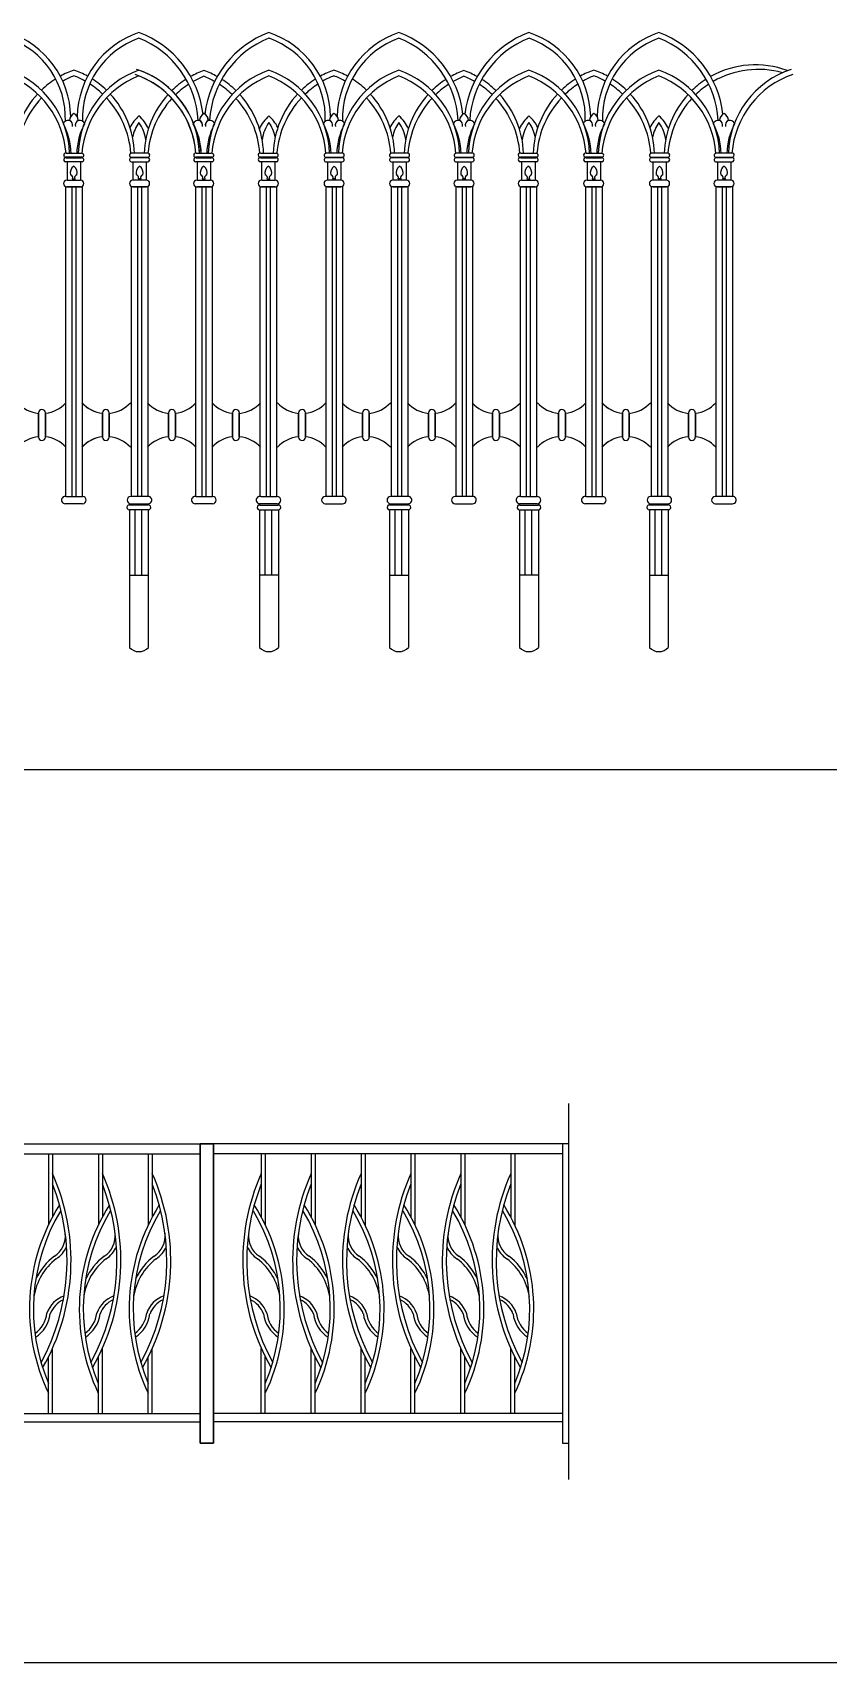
# Model space of a CAD drawing. Extents: x 12262 to 40734, y 30451 to 49613.
# Drawn here: x 26276 to 28071, y 41008 to 44681 of the extents above; entities that cross this region are included whole.
import ezdxf

# ---------------------------------------------------------------- set-up
doc = ezdxf.new("R2010")
doc.units = 0
doc.header["$LTSCALE"] = 0.85
doc.header["$MEASUREMENT"] = 0
doc.layers.get('0').update_dxf_attribs({"linetype": 'CONTINUOUS'})
doc.layers.add('www.cad-blocks.net', color=7, linetype='CONTINUOUS')

# ---------------------------------------------------------------- blocks, each defined once
blk = doc.blocks.new('A$C18D80D11')
for p, q in [((1649.2, 0), (1649.2, 847.1)), ((0, 756.7), (30, 756.7)), ((0, 81.7), (0, 756.7)), ((30, 756.7), (30, 81.7)), ((30, 756.7), (817.5, 756.7)), ((847.5, 756.7), (817.5, 756.7)), ((817.5, 756.7), (817.5, 81.7)), ((817.5, 756.7), (847.5, 756.7)), ((817.5, 81.7), (817.5, 756.7)), ((847.5, 81.7), (847.5, 756.7)), ((847.5, 756.7), (847.5, 81.7)), ((1635, 756.7), (847.5, 756.7)), ((1648.6, 756.7), (1635, 756.7)), ((1635, 756.7), (1635, 81.7)), ((30, 734.2), (817.5, 734.2)), ((138, 734.2), (138, 573.6)), ((147, 734.2), (147, 591.4)), ((250.5, 734.2), (250.5, 573.6)), ((259.5, 734.2), (259.5, 591.4)), ((363, 734.2), (363, 573.6)), ((372, 734.2), (372, 591.4)), ((475.5, 734.2), (475.5, 573.6)), ((484.5, 734.2), (484.5, 591.4)), ((588, 734.2), (588, 573.6)), ((597, 734.2), (597, 591.4)), ((700.5, 734.2), (700.5, 573.6)), ((709.5, 734.2), (709.5, 591.4)), ((1635, 734.2), (847.5, 734.2)), ((955.5, 734.2), (955.5, 591.4)), ((964.5, 734.2), (964.5, 573.6)), ((1068, 734.2), (1068, 591.4)), ((1077, 734.2), (1077, 573.6)), ((1180.5, 734.2), (1180.5, 591.4)), ((1189.5, 734.2), (1189.5, 573.6)), ((1293, 734.2), (1293, 591.4)), ((1302, 734.2), (1302, 573.6)), ((1405.5, 734.2), (1405.5, 591.4)), ((1414.5, 734.2), (1414.5, 573.6)), ((1518, 734.2), (1518, 591.4)), ((1527, 734.2), (1527, 573.6)), ((147, 149.2), (147, 295.6)), ((259.5, 149.2), (259.5, 295.6)), ((372, 149.2), (372, 295.6)), ((484.5, 149.2), (484.5, 295.6)), ((597, 149.2), (597, 295.6)), ((709.5, 149.2), (709.5, 295.6)), ((955.5, 149.2), (955.5, 295.6)), ((1068, 149.2), (1068, 295.6)), ((1180.5, 149.2), (1180.5, 295.6)), ((1293, 149.2), (1293, 295.6)), ((1405.5, 149.2), (1405.5, 295.6)), ((1518, 149.2), (1518, 295.6)), ((138, 149.2), (138, 276.5)), ((250.5, 149.2), (250.5, 276.5)), ((363, 149.2), (363, 276.5)), ((475.5, 149.2), (475.5, 276.5)), ((588, 149.2), (588, 276.5)), ((700.5, 149.2), (700.5, 276.5)), ((964.5, 149.2), (964.5, 276.5)), ((1077, 149.2), (1077, 276.5)), ((1189.5, 149.2), (1189.5, 276.5)), ((1302, 149.2), (1302, 276.5)), ((1414.5, 149.2), (1414.5, 276.5)), ((1527, 149.2), (1527, 276.5)), ((30, 149.2), (817.5, 149.2)), ((1635, 149.2), (847.5, 149.2)), ((30, 130.4), (817.5, 130.4)), ((1635, 130.4), (847.5, 130.4)), ((30, 81.7), (0, 81.7)), ((817.5, 81.7), (847.5, 81.7)), ((847.5, 81.7), (817.5, 81.7)), ((1635, 81.7), (1648.6, 81.7))]:
    blk.add_line(p, q)
for centre, radius, start, end in [((-296.3, 492.8), 476.2, 331.2679, 21.4167), ((-296.3, 492.8), 485.2, 330.2416, 23.9811), ((-183.8, 492.8), 476.2, 331.2679, 21.4167), ((-183.8, 492.8), 485.2, 330.2416, 23.9811), ((-71.3, 492.8), 476.2, 331.2679, 21.4167), ((-71.3, 492.8), 485.2, 330.2416, 23.9811), ((41.2, 492.8), 476.2, 331.2679, 21.4167), ((41.2, 492.8), 485.2, 330.2416, 23.9811), ((153.7, 492.8), 476.2, 331.2679, 21.4167), ((153.7, 492.8), 485.2, 330.2416, 23.9811), ((266.2, 492.8), 476.2, 331.2679, 21.4167), ((266.2, 492.8), 485.2, 330.2416, 23.9811), ((1398.8, 492.8), 485.2, 156.0189, 209.7584), ((1398.8, 492.8), 476.2, 158.5833, 208.7321), ((1511.3, 492.8), 485.2, 156.0189, 209.7584), ((1511.3, 492.8), 476.2, 158.5833, 208.7321), ((1623.8, 492.8), 485.2, 156.0189, 209.7584), ((1623.8, 492.8), 476.2, 158.5833, 208.7321), ((1736.3, 492.8), 485.2, 156.0189, 209.7584), ((1736.3, 492.8), 476.2, 158.5833, 208.7321), ((1848.8, 492.8), 485.2, 156.0189, 209.7584), ((1848.8, 492.8), 476.2, 158.5833, 208.7321), ((1961.3, 492.8), 485.2, 156.0189, 209.7584), ((1961.3, 492.8), 476.2, 158.5833, 208.7321), ((535.3, 384.2), 440.2, 147.7841, 205.4933), ((535.3, 384.2), 431.2, 149.1835, 202.857), ((647.8, 384.2), 440.2, 147.7841, 205.4933), ((647.8, 384.2), 431.2, 149.1835, 202.857), ((760.3, 384.2), 440.2, 147.7841, 205.4933), ((760.3, 384.2), 431.2, 149.1835, 202.857), ((872.8, 384.2), 440.2, 147.7841, 205.4933), ((872.8, 384.2), 431.2, 149.1835, 202.857), ((985.3, 384.2), 440.2, 147.7841, 205.4933), ((985.3, 384.2), 431.2, 149.1835, 202.857), ((1097.8, 384.2), 440.2, 147.7841, 205.4933), ((1097.8, 384.2), 431.2, 149.1835, 202.857), ((567.2, 384.2), 431.2, 337.143, 30.8165), ((567.2, 384.2), 440.2, 334.5067, 32.2159), ((679.7, 384.2), 431.2, 337.143, 30.8165), ((679.7, 384.2), 440.2, 334.5067, 32.2159), ((792.2, 384.2), 431.2, 337.143, 30.8165), ((792.2, 384.2), 440.2, 334.5067, 32.2159), ((904.7, 384.2), 431.2, 337.143, 30.8165), ((904.7, 384.2), 440.2, 334.5067, 32.2159), ((1017.2, 384.2), 431.2, 337.143, 30.8165), ((1017.2, 384.2), 440.2, 334.5067, 32.2159), ((1129.7, 384.2), 431.2, 337.143, 30.8165), ((1129.7, 384.2), 440.2, 334.5067, 32.2159), ((122.5, 548.9), 53.7, 302.6095, 6.4879), ((235, 548.9), 53.7, 302.6095, 6.4879), ((347.5, 548.9), 53.7, 302.6095, 6.4879), ((460, 548.9), 53.7, 302.6095, 6.4879), ((572.5, 548.9), 53.7, 302.6095, 6.4879), ((685, 548.9), 53.7, 302.6095, 6.4879), ((980, 548.9), 53.7, 173.5121, 237.3905), ((1092.5, 548.9), 53.7, 173.5121, 237.3905), ((1205, 548.9), 53.7, 173.5121, 237.3905), ((1317.5, 548.9), 53.7, 173.5121, 237.3905), ((1430, 548.9), 53.7, 173.5121, 237.3905), ((1542.5, 548.9), 53.7, 173.5121, 237.3905), ((122.5, 548.9), 61.2, 302.913, 337.016), ((235, 548.9), 61.2, 302.913, 337.016), ((347.5, 548.9), 61.2, 302.913, 337.016), ((460, 548.9), 61.2, 302.913, 337.016), ((572.5, 548.9), 61.2, 302.913, 337.016), ((685, 548.9), 61.2, 302.913, 337.016), ((980, 548.9), 61.2, 202.984, 237.087), ((1092.5, 548.9), 61.2, 202.984, 237.087), ((1205, 548.9), 61.2, 202.984, 237.087), ((1317.5, 548.9), 61.2, 202.984, 237.087), ((1430, 548.9), 61.2, 202.984, 237.087), ((1542.5, 548.9), 61.2, 202.984, 237.087), ((236.8, 391.7), 133.3, 127.4662, 171.1548), ((236.8, 391.7), 140.8, 127.3393, 154.6703), ((349.3, 391.7), 133.3, 127.4662, 171.1548), ((349.3, 391.7), 140.8, 127.3393, 154.6703), ((461.8, 391.7), 133.3, 127.4662, 171.1548), ((461.8, 391.7), 140.8, 127.3393, 154.6703), ((574.3, 391.7), 133.3, 127.4662, 171.1548), ((574.3, 391.7), 140.8, 127.3393, 154.6703), ((686.8, 391.7), 133.3, 127.4662, 171.1548), ((686.8, 391.7), 140.8, 127.3393, 154.6703), ((799.3, 391.7), 133.3, 127.4662, 171.1548), ((799.3, 391.7), 140.8, 127.3393, 154.6703), ((865.7, 391.7), 133.3, 8.8452, 52.5338), ((865.7, 391.7), 140.8, 25.3297, 52.6607), ((978.2, 391.7), 133.3, 8.8452, 52.5338), ((978.2, 391.7), 140.8, 25.3297, 52.6607), ((1090.7, 391.7), 133.3, 8.8452, 52.5338), ((1090.7, 391.7), 140.8, 25.3297, 52.6607), ((1203.2, 391.7), 133.3, 8.8452, 52.5338), ((1203.2, 391.7), 140.8, 25.3297, 52.6607), ((1315.7, 391.7), 133.3, 8.8452, 52.5338), ((1315.7, 391.7), 140.8, 25.3297, 52.6607), ((1428.2, 391.7), 133.3, 8.8452, 52.5338), ((1428.2, 391.7), 140.8, 25.3297, 52.6607), ((193.4, 355), 62.1, 108.9281, 161.089), ((193.4, 355), 54.6, 113.3913, 160.2926), ((305.9, 355), 62.1, 108.9281, 161.089), ((305.9, 355), 54.6, 113.3913, 160.2926), ((418.4, 355), 62.1, 108.9281, 161.089), ((418.4, 355), 54.6, 113.3913, 160.2926), ((530.9, 355), 62.1, 108.9281, 161.089), ((530.9, 355), 54.6, 113.3913, 160.2926), ((643.4, 355), 62.1, 108.9281, 161.089), ((643.4, 355), 54.6, 113.3913, 160.2926), ((755.9, 355), 62.1, 108.9281, 161.089), ((755.9, 355), 54.6, 113.3913, 160.2926), ((909.1, 355), 62.1, 18.911, 71.0719), ((909.1, 355), 54.6, 19.7074, 66.6087), ((1021.6, 355), 62.1, 18.911, 71.0719), ((1021.6, 355), 54.6, 19.7074, 66.6087), ((1134.1, 355), 62.1, 18.911, 71.0719), ((1134.1, 355), 54.6, 19.7074, 66.6087), ((1246.6, 355), 62.1, 18.911, 71.0719), ((1246.6, 355), 54.6, 19.7074, 66.6087), ((1359.1, 355), 62.1, 18.911, 71.0719), ((1359.1, 355), 54.6, 19.7074, 66.6087), ((1471.6, 355), 62.1, 18.911, 71.0719), ((1471.6, 355), 54.6, 19.7074, 66.6087), ((69.2, 382.7), 65.8, 305.6949, 353.3719), ((69.2, 382.7), 73.3, 302.6447, 352.7042), ((181.7, 382.7), 65.8, 305.6949, 353.3719), ((181.7, 382.7), 73.3, 302.6447, 352.7042), ((294.2, 382.7), 65.8, 305.6949, 353.3719), ((294.2, 382.7), 73.3, 302.6447, 352.7042), ((406.7, 382.7), 65.8, 305.6949, 353.3719), ((406.7, 382.7), 73.3, 302.6447, 352.7042), ((519.2, 382.7), 65.8, 305.6949, 353.3719), ((519.2, 382.7), 73.3, 302.6447, 352.7042), ((631.7, 382.7), 65.8, 305.6949, 353.3719), ((631.7, 382.7), 73.3, 302.6447, 352.7042), ((1033.3, 382.7), 73.3, 187.2958, 237.3553), ((1033.3, 382.7), 65.8, 186.6281, 234.3051), ((1145.8, 382.7), 73.3, 187.2958, 237.3553), ((1145.8, 382.7), 65.8, 186.6281, 234.3051), ((1258.3, 382.7), 73.3, 187.2958, 237.3553), ((1258.3, 382.7), 65.8, 186.6281, 234.3051), ((1370.8, 382.7), 73.3, 187.2958, 237.3553), ((1370.8, 382.7), 65.8, 186.6281, 234.3051), ((1483.3, 382.7), 73.3, 187.2958, 237.3553), ((1483.3, 382.7), 65.8, 186.6281, 234.3051), ((1595.8, 382.7), 73.3, 187.2958, 237.3553), ((1595.8, 382.7), 65.8, 186.6281, 234.3051)]:
    blk.add_arc(centre, radius, start, end)
blk = doc.blocks.new('A$C31F97096')
for p, q in [((526.8, 557), (508.1, 557)), ((526.8, 552), (508.1, 552)), ((508.6, 561.5), (526.1, 561.5)), ((508.6, 556.5), (526.1, 556.5)), ((509.7, 552), (509.7, 531.2)), ((524.8, 552), (524.8, 531.2)), ((581.9, 557), (600.6, 557)), ((581.9, 552), (600.6, 552)), ((600, 561.5), (582.5, 561.5)), ((600, 556.5), (582.5, 556.5)), ((583.9, 552), (583.9, 531.2)), ((599, 552), (599, 531.2)), ((673.4, 557), (654.7, 557)), ((673.4, 552), (654.7, 552)), ((655.2, 561.5), (672.7, 561.5)), ((655.2, 556.5), (672.7, 556.5)), ((656.2, 552), (656.2, 531.2)), ((671.3, 552), (671.3, 531.2)), ((746.1, 557), (727.4, 557)), ((746.1, 552), (727.4, 552)), ((728, 561.5), (745.5, 561.5)), ((728, 556.5), (745.5, 556.5)), ((729, 552), (729, 531.2)), ((744.1, 552), (744.1, 531.2)), ((801.2, 557), (819.9, 557)), ((801.2, 552), (819.9, 552)), ((819.4, 561.5), (801.9, 561.5)), ((819.4, 556.5), (801.9, 556.5)), ((803.2, 552), (803.2, 531.2)), ((818.3, 552), (818.3, 531.2)), ((875, 557), (893.7, 557)), ((875, 552), (893.7, 552)), ((893.2, 561.5), (875.7, 561.5)), ((893.2, 556.5), (875.7, 556.5)), ((877, 552), (877, 531.2)), ((892.1, 552), (892.1, 531.2)), ((947.8, 557), (966.5, 557)), ((947.8, 552), (966.5, 552)), ((965.9, 561.5), (948.5, 561.5)), ((965.9, 556.5), (948.5, 556.5)), ((949.8, 552), (949.8, 531.2)), ((964.9, 552), (964.9, 531.2)), ((1039.3, 557), (1020.6, 557)), ((1039.3, 552), (1020.6, 552)), ((1021.2, 561.5), (1038.6, 561.5)), ((1021.2, 556.5), (1038.6, 556.5)), ((1022.2, 552), (1022.2, 531.2)), ((1037.3, 552), (1037.3, 531.2)), ((1113.1, 557), (1094.4, 557)), ((1113.1, 552), (1094.4, 552)), ((1094.9, 561.5), (1112.4, 561.5)), ((1094.9, 556.5), (1112.4, 556.5)), ((1096, 552), (1096, 531.2)), ((1111.1, 552), (1111.1, 531.2)), ((1168.2, 557), (1186.9, 557)), ((1168.2, 552), (1186.9, 552)), ((1186.3, 561.5), (1168.8, 561.5)), ((1186.3, 556.5), (1168.8, 556.5)), ((1170.2, 552), (1170.2, 531.2)), ((1185.3, 552), (1185.3, 531.2)), ((1241, 557), (1259.6, 557)), ((1241, 552), (1259.6, 552)), ((1259.1, 561.5), (1241.6, 561.5)), ((1259.1, 556.5), (1241.6, 556.5)), ((1243, 552), (1243, 531.2)), ((1258.1, 552), (1258.1, 531.2)), ((515.9, 532.7), (515.9, 531.2)), ((515.9, 532.7), (518.6, 532.7)), ((518.6, 532.7), (518.6, 531.2)), ((590.1, 532.7), (590.1, 531.2)), ((592.8, 532.7), (590.1, 532.7)), ((592.8, 532.7), (592.8, 531.2)), ((662.4, 532.7), (662.4, 531.2)), ((662.4, 532.7), (665.2, 532.7)), ((665.2, 532.7), (665.2, 531.2)), ((735.2, 532.7), (737.9, 532.7)), ((735.2, 532.7), (735.2, 531.2)), ((737.9, 532.7), (737.9, 531.2)), ((812.1, 532.7), (809.4, 532.7)), ((809.4, 532.7), (809.4, 531.2)), ((812.1, 532.7), (812.1, 531.2)), ((883.2, 532.7), (883.2, 531.2)), ((885.9, 532.7), (883.2, 532.7)), ((885.9, 532.7), (885.9, 531.2)), ((958.7, 532.7), (956, 532.7)), ((956, 532.7), (956, 531.2)), ((958.7, 532.7), (958.7, 531.2)), ((1028.4, 532.7), (1031.1, 532.7)), ((1028.4, 532.7), (1028.4, 531.2)), ((1031.1, 532.7), (1031.1, 531.2)), ((1102.2, 532.7), (1102.2, 531.2)), ((1102.2, 532.7), (1104.9, 532.7)), ((1104.9, 532.7), (1104.9, 531.2)), ((1176.4, 532.7), (1176.4, 531.2)), ((1179.1, 532.7), (1176.4, 532.7)), ((1179.1, 532.7), (1179.1, 531.2)), ((1251.9, 532.7), (1249.2, 532.7)), ((1249.2, 532.7), (1249.2, 531.2)), ((1251.9, 532.7), (1251.9, 531.2)), ((507.9, 523.8), (507.9, 174.9)), ((507.9, 523.8), (526.6, 523.8)), ((524.9, 523.8), (509.5, 523.8)), ((509.7, 531.2), (524.9, 531.2)), ((515, 523.8), (515, 174.7)), ((519.5, 523.8), (519.5, 174.7)), ((526.6, 523.8), (526.6, 174.7)), ((582, 523.8), (582, 174.7)), ((600.8, 523.8), (582, 523.8)), ((598.9, 531.2), (583.7, 531.2)), ((583.7, 523.8), (599.1, 523.8)), ((589.2, 523.8), (589.2, 174.7)), ((593.7, 523.8), (593.7, 174.7)), ((600.8, 523.8), (600.8, 174.9)), ((600.8, 518.7), (600.8, 176.2)), ((654.4, 523.8), (654.4, 174.9)), ((654.4, 523.8), (673.2, 523.8)), ((671.5, 523.8), (656.1, 523.8)), ((656.3, 531.2), (671.5, 531.2)), ((661.6, 523.8), (661.6, 174.7)), ((666.1, 523.8), (666.1, 174.7)), ((673.2, 523.8), (673.2, 174.7)), ((727.2, 523.8), (727.2, 174.9)), ((727.2, 523.8), (746, 523.8)), ((727.2, 518.7), (727.2, 176.2)), ((744.3, 523.8), (728.9, 523.8)), ((729.1, 531.2), (744.3, 531.2)), ((734.3, 523.8), (734.3, 174.7)), ((738.8, 523.8), (738.8, 174.7)), ((746, 523.8), (746, 174.7)), ((801.4, 523.8), (801.4, 174.7)), ((820.1, 523.8), (801.4, 523.8)), ((818.3, 531.2), (803.1, 531.2)), ((803.1, 523.8), (818.5, 523.8)), ((808.5, 523.8), (808.5, 174.7)), ((813, 523.8), (813, 174.7)), ((820.1, 523.8), (820.1, 174.9)), ((875.2, 523.8), (875.2, 174.7)), ((893.9, 523.8), (875.2, 523.8)), ((892.1, 531.2), (876.9, 531.2)), ((876.9, 523.8), (892.3, 523.8)), ((882.3, 523.8), (882.3, 174.7)), ((886.8, 523.8), (886.8, 174.7)), ((893.9, 523.8), (893.9, 174.9)), ((893.9, 518.7), (893.9, 176.2)), ((948, 523.8), (948, 174.7)), ((966.7, 523.8), (948, 523.8)), ((964.9, 531.2), (949.6, 531.2)), ((949.6, 523.8), (965, 523.8)), ((955.1, 523.8), (955.1, 174.7)), ((959.6, 523.8), (959.6, 174.7)), ((966.7, 523.8), (966.7, 174.9)), ((1020.4, 523.8), (1020.4, 174.9)), ((1020.4, 523.8), (1039.1, 523.8)), ((1020.4, 518.7), (1020.4, 176.2)), ((1037.4, 523.8), (1022, 523.8)), ((1022.2, 531.2), (1037.4, 531.2)), ((1027.5, 523.8), (1027.5, 174.7)), ((1032, 523.8), (1032, 174.7)), ((1039.1, 523.8), (1039.1, 174.7)), ((1094.2, 523.8), (1094.2, 174.9)), ((1094.2, 523.8), (1112.9, 523.8)), ((1111.2, 523.8), (1095.8, 523.8)), ((1096, 531.2), (1111.2, 531.2)), ((1101.3, 523.8), (1101.3, 174.7)), ((1105.8, 523.8), (1105.8, 174.7)), ((1112.9, 523.8), (1112.9, 174.7)), ((1168.3, 523.8), (1168.3, 174.7)), ((1187.1, 523.8), (1168.3, 523.8)), ((1185.2, 531.2), (1170, 531.2)), ((1170, 523.8), (1185.4, 523.8)), ((1175.5, 523.8), (1175.5, 174.7)), ((1180, 523.8), (1180, 174.7)), ((1187.1, 523.8), (1187.1, 174.9)), ((1187.1, 518.7), (1187.1, 176.2)), ((1241.1, 523.8), (1241.1, 174.7)), ((1259.9, 523.8), (1241.1, 523.8)), ((1258, 531.2), (1242.8, 531.2)), ((1242.8, 523.8), (1258.2, 523.8)), ((1248.2, 523.8), (1248.2, 174.7)), ((1252.7, 523.8), (1252.7, 174.7)), ((1259.9, 523.8), (1259.9, 174.9)), ((477.6, 241.7), (477.6, 268.9)), ((477.6, 268.9), (477.6, 241.7)), ((485.3, 242), (485.3, 268.9)), ((485.3, 268.6), (485.3, 241.7)), ((549.6, 242), (549.6, 268.9)), ((549.6, 268.6), (549.6, 241.7)), ((557.3, 268.9), (557.3, 241.7)), ((557.3, 241.7), (557.3, 268.9)), ((624.1, 241.7), (624.1, 268.9)), ((624.1, 268.9), (624.1, 241.7)), ((631.8, 242), (631.8, 268.9)), ((631.8, 268.6), (631.8, 241.7)), ((696.2, 242), (696.2, 268.9)), ((696.2, 268.6), (696.2, 241.7)), ((703.9, 241.7), (703.9, 268.9)), ((703.9, 268.9), (703.9, 241.7)), ((770.7, 241.7), (770.7, 268.9)), ((770.7, 268.9), (770.7, 241.7)), ((778.4, 242), (778.4, 268.9)), ((778.4, 268.6), (778.4, 241.7)), ((842.7, 242), (842.7, 268.9)), ((842.7, 268.6), (842.7, 241.7)), ((850.4, 268.9), (850.4, 241.7)), ((850.4, 241.7), (850.4, 268.9)), ((917.2, 241.7), (917.2, 268.9)), ((917.2, 268.9), (917.2, 241.7)), ((924.9, 242), (924.9, 268.9)), ((924.9, 268.6), (924.9, 241.7)), ((989.4, 242), (989.4, 268.9)), ((989.4, 268.6), (989.4, 241.7)), ((997.1, 268.9), (997.1, 241.7)), ((997.1, 241.7), (997.1, 268.9)), ((1063.9, 241.7), (1063.9, 268.9)), ((1063.9, 268.9), (1063.9, 241.7)), ((1071.6, 242), (1071.6, 268.9)), ((1071.6, 268.6), (1071.6, 241.7)), ((1135.9, 242), (1135.9, 268.9)), ((1135.9, 268.6), (1135.9, 241.7)), ((1143.6, 268.9), (1143.6, 241.7)), ((1143.6, 241.7), (1143.6, 268.9)), ((1210.4, 241.7), (1210.4, 268.9)), ((1210.4, 268.9), (1210.4, 241.7)), ((1218.1, 242), (1218.1, 268.9)), ((1218.1, 268.6), (1218.1, 241.7)), ((527.2, 166.6), (507.6, 166.6)), ((508.7, 174.7), (527.2, 174.7)), ((580, 166.7), (580, 165.2)), ((600, 174.7), (581.4, 174.7)), ((581.4, 166.6), (601, 166.6)), ((601.3, 166.7), (601.3, 165.2)), ((673.8, 166.6), (654.2, 166.6)), ((655.3, 174.7), (673.8, 174.7)), ((726.7, 166.7), (726.7, 165.2)), ((746.6, 166.6), (727, 166.6)), ((728, 174.7), (746.6, 174.7)), ((748, 166.7), (748, 165.2)), ((819.3, 174.7), (800.8, 174.7)), ((800.8, 166.6), (820.4, 166.6)), ((873.2, 166.7), (873.2, 165.2)), ((893.1, 174.7), (874.5, 174.7)), ((874.5, 166.6), (894.2, 166.6)), ((894.5, 166.7), (894.5, 165.2)), ((965.9, 174.7), (947.3, 174.7)), ((947.3, 166.6), (967, 166.6)), ((1019.8, 166.7), (1019.8, 165.2)), ((1039.8, 166.6), (1020.1, 166.6)), ((1021.2, 174.7), (1039.8, 174.7)), ((1041.1, 166.7), (1041.1, 165.2)), ((1113.5, 166.6), (1093.9, 166.6)), ((1095, 174.7), (1113.5, 174.7)), ((1166.3, 166.7), (1166.3, 165.2)), ((1186.3, 174.7), (1167.7, 174.7)), ((1167.7, 166.6), (1187.3, 166.6)), ((1187.6, 166.7), (1187.6, 165.2)), ((1259, 174.7), (1240.5, 174.7)), ((1240.5, 166.6), (1260.1, 166.6)), ((601.3, 165.2), (580, 165.2)), ((580, 159.7), (580, 4.6)), ((601.4, 159.7), (580, 159.7)), ((586.2, 159.7), (586.2, 86)), ((593.7, 159.7), (593.7, 86)), ((601.3, 159.7), (601.3, 4.6)), ((726.7, 165.2), (748, 165.2)), ((726.7, 159.7), (726.7, 4.6)), ((726.7, 159.7), (748, 159.7)), ((732.8, 159.7), (732.8, 86)), ((740.3, 159.7), (740.3, 86)), ((748, 159.7), (748, 4.6)), ((894.5, 165.2), (873.2, 165.2)), ((873.2, 159.7), (873.2, 4.6)), ((894.5, 159.7), (873.2, 159.7)), ((879.3, 159.7), (879.3, 86)), ((886.8, 159.7), (886.8, 86)), ((894.5, 159.7), (894.5, 4.6)), ((1019.8, 165.2), (1041.2, 165.2)), ((1019.8, 159.7), (1019.8, 4.6)), ((1019.8, 159.7), (1041.2, 159.7)), ((1026, 159.7), (1026, 86)), ((1033.5, 159.7), (1033.5, 86)), ((1041.1, 159.7), (1041.1, 4.6)), ((1187.6, 165.2), (1166.3, 165.2)), ((1166.3, 159.7), (1166.3, 4.6)), ((1187.7, 159.7), (1166.3, 159.7)), ((1172.5, 159.7), (1172.5, 86)), ((1180, 159.7), (1180, 86)), ((1187.6, 159.7), (1187.6, 4.6)), ((580, 86), (601.3, 86)), ((748, 86), (726.7, 86)), ((873.2, 86), (894.5, 86)), ((1041.1, 86), (1019.8, 86)), ((1166.3, 86), (1187.6, 86))]:
    blk.add_line(p, q)
for centre, radius, start, end in [((412.2, 601), 101.6, 1.0143, 71.6528), ((412.2, 601), 95.6, 357.939, 70.3862), ((622.7, 601), 101.6, 108.3472, 178.9857), ((622.7, 601), 95.6, 109.6138, 182.061), ((551.8, 592.7), 105.9, 3.2039, 68.4705), ((551.8, 592.7), 111.9, 6.6058, 69.6179), ((776.2, 592.7), 111.9, 110.3821, 173.3942), ((776.2, 592.7), 105.9, 111.5295, 176.7961), ((705.3, 601), 101.6, 1.0143, 71.6528), ((705.3, 601), 95.6, 357.939, 70.3862), ((915.9, 601), 101.6, 108.3472, 178.9857), ((915.9, 601), 95.6, 109.6138, 182.061), ((844.9, 592.7), 105.9, 3.2039, 68.4705), ((844.9, 592.7), 111.9, 6.6058, 69.6179), ((1069.4, 592.7), 111.9, 110.3821, 173.3942), ((1069.4, 592.7), 105.9, 111.5295, 176.7961), ((998.5, 601), 101.6, 1.0143, 71.6528), ((998.5, 601), 95.6, 357.939, 70.3862), ((1209, 601), 101.6, 108.3472, 178.9857), ((1209, 601), 95.6, 109.6138, 182.061), ((1138.1, 592.7), 105.9, 3.2039, 68.4705), ((1138.1, 592.7), 111.9, 6.6058, 69.6179), ((1285.8, 558.4), 102.8, 69.3756, 119.4346), ((409.8, 558.3), 102.8, 1.7764, 70.4718), ((406.5, 553.7), 102.3, 4.3896, 68.372), ((551.8, 558.4), 102.8, 122.2871, 133.7393), ((551.8, 558.4), 102.8, 109.5601, 118.8932), ((555.2, 553.7), 102.3, 111.6605, 119.3057), ((483, 558.4), 102.8, 61.1068, 70.4399), ((479.7, 553.7), 102.3, 60.6943, 68.3395), ((625.1, 558.3), 102.8, 109.5282, 178.2236), ((628.4, 553.7), 102.3, 111.628, 175.6104), ((483, 558.4), 102.8, 46.2607, 57.7129), ((552.9, 553.7), 102.3, 4.3896, 70.945), ((556.2, 558.3), 102.8, 1.7764, 71.9099), ((556.4, 558.3), 102.8, 1.7764, 70.4718), ((553, 553.7), 102.3, 4.3896, 68.372), ((699.5, 558.4), 102.8, 122.8431, 134.1719), ((699.5, 558.4), 102.8, 110.2231, 119.4346), ((702.9, 553.7), 102.3, 112.3364, 119.8671), ((628.5, 558.4), 102.8, 60.5654, 69.7769), ((625.1, 553.7), 102.3, 60.1329, 67.6636), ((771.6, 558.3), 102.8, 109.5282, 178.2236), ((775, 553.7), 102.3, 111.628, 175.6104), ((628.5, 558.4), 102.8, 45.8281, 57.1569), ((702.9, 558.3), 102.8, 1.7764, 70.4718), ((699.6, 553.7), 102.3, 4.3896, 68.372), ((845, 558.4), 102.8, 122.2871, 133.7393), ((845, 558.4), 102.8, 109.5601, 118.8932), ((848.3, 553.7), 102.3, 111.6605, 119.3057), ((776.2, 558.4), 102.8, 61.1068, 70.4399), ((772.8, 553.7), 102.3, 60.6943, 68.3395), ((918.3, 558.3), 102.8, 109.5616, 178.2236), ((921.7, 553.7), 102.3, 111.662, 175.6104), ((776.2, 558.4), 102.8, 46.2607, 57.7129), ((849.5, 558.3), 102.8, 1.7764, 70.4718), ((846.2, 553.7), 102.3, 4.3896, 68.372), ((992.7, 558.4), 102.8, 122.8431, 134.1719), ((992.7, 558.4), 102.8, 110.2231, 119.4346), ((996, 553.7), 102.3, 112.3364, 119.8671), ((921.6, 558.4), 102.8, 60.5654, 69.7769), ((918.3, 553.7), 102.3, 60.1329, 67.6636), ((1064.9, 558.3), 102.8, 109.5616, 178.2236), ((1068.2, 553.7), 102.3, 111.662, 175.6104), ((921.6, 558.4), 102.8, 45.8281, 57.1569), ((996.1, 558.3), 102.8, 1.7764, 70.4718), ((992.8, 553.7), 102.3, 4.3896, 68.372), ((1138.1, 558.4), 102.8, 122.2871, 133.7393), ((1138.1, 558.4), 102.8, 109.5601, 118.8932), ((1141.5, 553.7), 102.3, 111.6605, 119.3057), ((1069.3, 558.4), 102.8, 61.1068, 70.4399), ((1066, 553.7), 102.3, 60.6943, 68.3395), ((1211.4, 558.3), 102.8, 109.5282, 178.2236), ((1214.7, 553.7), 102.3, 111.628, 175.6104), ((1069.3, 558.4), 102.8, 46.2607, 57.7129), ((1142.7, 558.3), 102.8, 1.7764, 70.4718), ((1139.3, 553.7), 102.3, 4.3896, 68.372), ((1285.8, 558.4), 102.8, 122.8431, 134.1719), ((1289.2, 553.7), 102.3, 74.5395, 119.8671), ((1358.1, 558.3), 102.8, 108.0901, 178.2236), ((1361.4, 553.7), 102.3, 109.055, 175.6104), ((551.8, 558.4), 102.8, 137.1953, 178.2236), ((479.7, 553.7), 102.3, 46.7644, 57.1199), ((483, 558.4), 102.8, 1.7764, 42.8047), ((699.5, 558.4), 102.8, 137.6238, 178.2236), ((702.9, 553.7), 102.3, 123.4625, 133.6966), ((625.1, 553.7), 102.3, 46.3034, 56.5375), ((628.5, 558.4), 102.8, 1.7764, 42.3762), ((845, 558.4), 102.8, 137.1953, 178.2236), ((848.3, 553.7), 102.3, 122.8801, 133.2356), ((776.2, 558.4), 102.8, 1.7764, 42.8047), ((992.7, 558.4), 102.8, 137.6238, 178.2236), ((996, 553.7), 102.3, 123.4625, 133.6966), ((918.3, 553.7), 102.3, 46.3034, 56.5375), ((921.6, 558.4), 102.8, 1.7764, 42.3762), ((1138.1, 558.4), 102.8, 137.1953, 178.2236), ((1141.5, 553.7), 102.3, 122.8801, 133.2356), ((1066, 553.7), 102.3, 46.7644, 57.1199), ((1069.3, 558.4), 102.8, 1.7764, 42.8047), ((1285.8, 558.4), 102.8, 137.6238, 178.2236), ((1289.2, 553.7), 102.3, 123.4625, 133.6966), ((555.2, 553.7), 102.3, 136.6789, 175.6104), ((521, 598.4), 8.56, 114.9033, 178.8419), ((513.8, 598.4), 8.56, 1.1581, 65.0967), ((479.7, 553.7), 102.3, 4.3896, 43.3211), ((702.9, 553.7), 102.3, 137.1371, 175.6104), ((667.5, 598.4), 8.56, 114.9033, 178.8419), ((667.7, 598.4), 8.56, 114.9033, 178.8419), ((660.3, 598.4), 8.56, 1.1581, 65.0967), ((660.5, 598.4), 8.56, 1.1581, 65.0967), ((625.1, 553.7), 102.3, 4.3896, 42.8629), ((848.3, 553.7), 102.3, 136.6789, 175.6104), ((814.2, 598.4), 8.56, 114.9033, 178.8419), ((807, 598.4), 8.56, 1.1581, 65.0967), ((772.8, 553.7), 102.3, 4.3896, 43.3211), ((996, 553.7), 102.3, 137.1371, 175.6104), ((960.8, 598.4), 8.56, 114.9033, 178.8419), ((953.6, 598.4), 8.56, 1.1581, 65.0967), ((918.3, 553.7), 102.3, 4.3896, 42.8629), ((1141.5, 553.7), 102.3, 136.6789, 175.6104), ((1107.3, 598.4), 8.56, 114.9033, 178.8419), ((1100.1, 598.4), 8.56, 1.1581, 65.0967), ((1066, 553.7), 102.3, 4.3896, 43.3211), ((1289.2, 553.7), 102.3, 137.1371, 175.6104), ((1254, 598.4), 8.56, 114.9033, 178.8419), ((1246.8, 598.4), 8.56, 1.1581, 65.0967), ((510, 593.7), 4.64, 125.9947, 168.1621), ((437.8, 559), 76.5, 1.8313, 27.7292), ((511.8, 589.5), 9.11, 85.9836, 119.45), ((509.7, 593), 6.21, 347.3056, 63.6478), ((525.1, 593), 6.21, 116.3522, 192.6944), ((597, 559), 76.5, 152.2708, 178.1687), ((523, 589.5), 9.11, 60.55, 94.0164), ((524.7, 593.7), 4.64, 11.8379, 54.0053), ((622.7, 601), 95.6, 185.873, 186.0503), ((618.9, 571.3), 42.8, 131.0853, 153.2048), ((628.8, 570.2), 46.2, 145.5106, 168.1761), ((562.6, 571.3), 42.8, 24.7307, 48.9147), ((552.7, 570.2), 46.2, 8.0217, 34.4894), ((656.6, 593.7), 4.64, 125.9947, 168.1621), ((584.3, 559), 76.5, 1.8313, 27.7292), ((656.7, 593.7), 4.64, 125.9947, 168.1621), ((584.5, 559), 76.5, 1.8313, 27.7292), ((658.4, 589.5), 9.11, 85.9836, 119.45), ((658.5, 589.5), 9.11, 85.9836, 119.45), ((656.2, 593), 6.21, 347.3056, 63.6478), ((656.4, 593), 6.21, 347.3056, 63.6478), ((671.7, 593), 6.21, 116.3522, 192.6944), ((671.8, 593), 6.21, 116.3522, 192.6944), ((743.6, 559), 76.5, 152.2708, 178.1687), ((669.5, 589.5), 9.11, 60.55, 94.0164), ((671.3, 593.7), 4.64, 11.8379, 54.0053), ((765.4, 571.3), 42.8, 131.0853, 155.2693), ((775.3, 570.2), 46.2, 145.5106, 171.9783), ((709.1, 571.3), 42.8, 26.7952, 48.9147), ((699.2, 570.2), 46.2, 11.8239, 34.4894), ((803.3, 593.7), 4.64, 125.9947, 168.1621), ((731, 559), 76.5, 1.8313, 27.7292), ((705.3, 601), 95.6, 353.9497, 354.127), ((805, 589.5), 9.11, 85.9836, 119.45), ((802.9, 593), 6.21, 347.3056, 63.6478), ((818.3, 593), 6.21, 116.3522, 192.6944), ((890.2, 559), 76.5, 152.2708, 178.1687), ((816.2, 589.5), 9.11, 60.55, 94.0164), ((818, 593.7), 4.64, 11.8379, 54.0053), ((912, 571.3), 42.8, 131.0853, 153.2048), ((921.9, 570.2), 46.2, 145.5106, 168.1761), ((855.7, 571.3), 42.8, 24.7307, 48.9147), ((845.8, 570.2), 46.2, 8.0217, 34.4894), ((949.9, 593.7), 4.64, 125.9947, 168.1621), ((877.6, 559), 76.5, 1.8313, 27.7292), ((951.6, 589.5), 9.11, 85.9836, 119.45), ((949.5, 593), 6.21, 347.3056, 63.6478), ((964.9, 593), 6.21, 116.3522, 192.6944), ((1036.8, 559), 76.5, 152.2708, 178.1687), ((962.8, 589.5), 9.11, 60.55, 94.0164), ((964.5, 593.7), 4.64, 11.8379, 54.0053), ((1058.6, 571.3), 42.8, 131.0853, 155.2693), ((1068.5, 570.2), 46.2, 145.5106, 171.9783), ((1002.3, 571.3), 42.8, 26.7952, 48.9147), ((992.4, 570.2), 46.2, 11.8239, 34.4894), ((1096.3, 593.7), 4.64, 125.9947, 168.1621), ((1024.1, 559), 76.5, 1.8313, 27.7292), ((1098.1, 589.5), 9.11, 85.9836, 119.45), ((1096, 593), 6.21, 347.3056, 63.6478), ((1111.4, 593), 6.21, 116.3522, 192.6944), ((1183.3, 559), 76.5, 152.2708, 178.1687), ((1109.3, 589.5), 9.11, 60.55, 94.0164), ((1111, 593.7), 4.64, 11.8379, 54.0053), ((1209, 601), 95.6, 185.873, 186.0503), ((1205.2, 571.3), 42.8, 131.0853, 153.2048), ((1215.1, 570.2), 46.2, 145.5106, 168.1761), ((1148.9, 571.3), 42.8, 24.7307, 48.9147), ((1139, 570.2), 46.2, 8.0217, 34.4894), ((1243, 593.7), 4.64, 125.9947, 168.1621), ((1170.8, 559), 76.5, 1.8313, 27.7292), ((1244.8, 589.5), 9.11, 85.9836, 119.45), ((1242.7, 593), 6.21, 347.3056, 63.6478), ((1258.1, 593), 6.21, 116.3522, 192.6944), ((1330, 559), 76.5, 152.2708, 178.1687), ((1255.9, 589.5), 9.11, 60.55, 94.0164), ((1257.7, 593.7), 4.64, 11.8379, 54.0053), ((508.1, 559.3), 2.26, 75.7413, 270), ((508.1, 554.3), 2.26, 75.7413, 270), ((526.2, 559.2), 2.26, 283.8622, 93.4218), ((526.2, 554.2), 2.26, 283.8622, 93.4218), ((582.4, 559.2), 2.26, 86.5782, 256.1378), ((582.4, 554.2), 2.26, 86.5782, 256.1378), ((600.6, 559.3), 2.26, 270, 104.2587), ((600.6, 554.3), 2.26, 270, 104.2587), ((654.7, 559.3), 2.26, 75.7413, 270), ((654.7, 554.3), 2.26, 75.7413, 270), ((672.8, 559.2), 2.26, 283.8622, 93.4218), ((672.8, 554.2), 2.26, 283.8622, 93.4218), ((727.4, 559.3), 2.26, 75.7413, 270), ((727.4, 554.3), 2.26, 75.7413, 270), ((745.6, 559.2), 2.26, 283.8622, 93.4218), ((745.6, 554.2), 2.26, 283.8622, 93.4218), ((801.8, 559.2), 2.26, 86.5782, 256.1378), ((801.8, 554.2), 2.26, 86.5782, 256.1378), ((819.9, 559.3), 2.26, 270, 104.2587), ((819.9, 554.3), 2.26, 270, 104.2587), ((875.6, 559.2), 2.26, 86.5782, 256.1378), ((875.6, 554.2), 2.26, 86.5782, 256.1378), ((893.7, 559.3), 2.26, 270, 104.2587), ((893.7, 554.3), 2.26, 270, 104.2587), ((948.3, 559.2), 2.26, 86.5782, 256.1378), ((948.3, 554.2), 2.26, 86.5782, 256.1378), ((966.5, 559.3), 2.26, 270, 104.2587), ((966.5, 554.3), 2.26, 270, 104.2587), ((1020.6, 559.3), 2.26, 75.7413, 270), ((1020.6, 554.3), 2.26, 75.7413, 270), ((1038.7, 559.2), 2.26, 283.8622, 93.4218), ((1038.7, 554.2), 2.26, 283.8622, 93.4218), ((1094.4, 559.3), 2.26, 75.7413, 270), ((1094.4, 554.3), 2.26, 75.7413, 270), ((1112.5, 559.2), 2.26, 283.8622, 93.4218), ((1112.5, 554.2), 2.26, 283.8622, 93.4218), ((1168.7, 559.2), 2.26, 86.5782, 256.1378), ((1168.7, 554.2), 2.26, 86.5782, 256.1378), ((1186.9, 559.3), 2.26, 270, 104.2587), ((1186.9, 554.3), 2.26, 270, 104.2587), ((1241.5, 559.2), 2.26, 86.5782, 256.1378), ((1241.5, 554.2), 2.26, 86.5782, 256.1378), ((1259.6, 559.3), 2.26, 270, 104.2587), ((1259.6, 554.3), 2.26, 270, 104.2587), ((522.9, 539.3), 9.62, 126.407, 193.5262), ((513.1, 534), 3.09, 333.9665, 80.941), ((511.5, 539.3), 9.62, 346.4738, 53.593), ((521.3, 534), 3.09, 99.059, 206.0335), ((597.1, 539.3), 9.62, 126.407, 193.5262), ((587.3, 534), 3.09, 333.9665, 80.941), ((585.7, 539.3), 9.62, 346.4738, 53.593), ((595.6, 534), 3.09, 99.059, 206.0335), ((669.5, 539.3), 9.62, 126.407, 193.5262), ((659.7, 534), 3.09, 333.9665, 80.941), ((658.1, 539.3), 9.62, 346.4738, 53.593), ((667.9, 534), 3.09, 99.059, 206.0335), ((742.3, 539.3), 9.62, 126.407, 193.5262), ((732.5, 534), 3.09, 333.9665, 80.941), ((730.9, 539.3), 9.62, 346.4738, 53.593), ((740.7, 534), 3.09, 99.059, 206.0335), ((816.5, 539.3), 9.62, 126.407, 193.5262), ((806.7, 534), 3.09, 333.9665, 80.941), ((805.1, 539.3), 9.62, 346.4738, 53.593), ((814.9, 534), 3.09, 99.059, 206.0335), ((890.3, 539.3), 9.62, 126.407, 193.5262), ((880.4, 534), 3.09, 333.9665, 80.941), ((878.9, 539.3), 9.62, 346.4738, 53.593), ((888.7, 534), 3.09, 99.059, 206.0335), ((963.1, 539.3), 9.62, 126.407, 193.5262), ((953.2, 534), 3.09, 333.9665, 80.941), ((951.7, 539.3), 9.62, 346.4738, 53.593), ((961.5, 534), 3.09, 99.059, 206.0335), ((1035.4, 539.3), 9.62, 126.407, 193.5262), ((1025.6, 534), 3.09, 333.9665, 80.941), ((1024, 539.3), 9.62, 346.4738, 53.593), ((1033.9, 534), 3.09, 99.059, 206.0335), ((1109.2, 539.3), 9.62, 126.407, 193.5262), ((1099.4, 534), 3.09, 333.9665, 80.941), ((1097.8, 539.3), 9.62, 346.4738, 53.593), ((1107.6, 534), 3.09, 99.059, 206.0335), ((1183.4, 539.3), 9.62, 126.407, 193.5262), ((1173.6, 534), 3.09, 333.9665, 80.941), ((1172, 539.3), 9.62, 346.4738, 53.593), ((1181.9, 534), 3.09, 99.059, 206.0335), ((1256.2, 539.3), 9.62, 126.407, 193.5262), ((1246.4, 534), 3.09, 333.9665, 80.941), ((1244.8, 539.3), 9.62, 346.4738, 53.593), ((1254.6, 534), 3.09, 99.059, 206.0335), ((509.5, 527.5), 3.71, 90, 270), ((524.9, 527.5), 3.71, 270, 90), ((583.7, 527.5), 3.71, 90, 270), ((599.1, 527.5), 3.71, 270, 90), ((656.1, 527.5), 3.71, 90, 270), ((671.5, 527.5), 3.71, 270, 90), ((728.9, 527.5), 3.71, 90, 270), ((744.3, 527.5), 3.71, 270, 90), ((803.1, 527.5), 3.71, 90, 270), ((818.5, 527.5), 3.71, 270, 90), ((876.9, 527.5), 3.71, 90, 270), ((892.3, 527.5), 3.71, 270, 90), ((949.6, 527.5), 3.71, 90, 270), ((965, 527.5), 3.71, 270, 90), ((1022, 527.5), 3.71, 90, 270), ((1037.4, 527.5), 3.71, 270, 90), ((1095.8, 527.5), 3.71, 90, 270), ((1111.2, 527.5), 3.71, 270, 90), ((1170, 527.5), 3.71, 90, 270), ((1185.4, 527.5), 3.71, 270, 90), ((1242.8, 527.5), 3.71, 90, 270), ((1258.2, 527.5), 3.71, 270, 90), ((481.1, 305.2), 36.9, 222.2983, 264.572), ((481, 305.2), 36.9, 276.5672, 317.7017), ((481.1, 305.2), 36.9, 276.5672, 317.7017), ((553.8, 305.2), 36.9, 222.2983, 263.4328), ((553.9, 305.2), 36.9, 222.2983, 263.4328), ((553.8, 305.2), 36.9, 275.428, 317.7017), ((627.6, 305.2), 36.9, 222.2983, 264.572), ((627.6, 305.2), 36.9, 276.5672, 317.7017), ((700.5, 305.2), 36.9, 222.2983, 263.4328), ((700.5, 305.2), 36.9, 275.428, 317.7017), ((774.2, 305.2), 36.9, 222.2983, 264.572), ((774.1, 305.2), 36.9, 276.5672, 317.7017), ((774.2, 305.2), 36.9, 276.5672, 317.7017), ((847, 305.2), 36.9, 222.2983, 263.4328), ((847, 305.2), 36.9, 222.2983, 263.4328), ((847, 305.2), 36.9, 275.428, 317.7017), ((920.7, 305.2), 36.9, 222.2983, 264.572), ((920.7, 305.2), 36.9, 276.5672, 317.7017), ((993.6, 305.2), 36.9, 222.2983, 263.4328), ((993.6, 305.2), 36.9, 275.428, 317.7017), ((1067.3, 305.2), 36.9, 222.2983, 264.572), ((1067.3, 305.2), 36.9, 276.5672, 317.7017), ((1067.3, 305.2), 36.9, 276.5672, 317.7017), ((1140.1, 305.2), 36.9, 222.2983, 263.4328), ((1140.2, 305.2), 36.9, 222.2983, 263.4328), ((1140.1, 305.2), 36.9, 275.428, 317.7017), ((1213.8, 305.2), 36.9, 222.2983, 264.572), ((1213.8, 305.2), 36.9, 276.5672, 317.7017), ((481.4, 268.9), 3.85, 0, 180), ((553.4, 268.9), 3.85, 0, 180), ((627.9, 268.9), 3.85, 0, 180), ((700.1, 268.9), 3.85, 0, 180), ((774.6, 268.9), 3.85, 0, 180), ((846.6, 268.9), 3.85, 0, 180), ((921.1, 268.9), 3.85, 0, 180), ((993.2, 268.9), 3.85, 0, 180), ((1067.7, 268.9), 3.85, 0, 180), ((1139.7, 268.9), 3.85, 0, 180), ((1214.2, 268.9), 3.85, 0, 180), ((481.1, 205.4), 36.9, 95.428, 137.7017), ((481.4, 241.7), 3.85, 180, 0), ((481, 205.4), 36.9, 42.2983, 83.4328), ((481.1, 205.4), 36.9, 42.2983, 83.4328), ((553.8, 205.4), 36.9, 96.5672, 137.7017), ((553.9, 205.4), 36.9, 96.5672, 137.7017), ((553.4, 241.7), 3.85, 180, 0), ((553.8, 205.4), 36.9, 42.2983, 84.572), ((627.6, 205.4), 36.9, 95.428, 137.7017), ((627.9, 241.7), 3.85, 180, 0), ((627.6, 205.4), 36.9, 42.2983, 83.4328), ((700.5, 205.4), 36.9, 96.5672, 137.7017), ((700.1, 241.7), 3.85, 180, 0), ((700.5, 205.4), 36.9, 42.2983, 84.572), ((774.2, 205.4), 36.9, 95.428, 137.7017), ((774.6, 241.7), 3.85, 180, 0), ((774.1, 205.4), 36.9, 42.2983, 83.4328), ((774.2, 205.4), 36.9, 42.2983, 83.4328), ((847, 205.4), 36.9, 96.5672, 137.7017), ((847, 205.4), 36.9, 96.5672, 137.7017), ((846.6, 241.7), 3.85, 180, 0), ((847, 205.4), 36.9, 42.2983, 84.572), ((920.7, 205.4), 36.9, 95.428, 137.7017), ((921.1, 241.7), 3.85, 180, 0), ((920.7, 205.4), 36.9, 42.2983, 83.4328), ((993.6, 205.4), 36.9, 96.5672, 137.7017), ((993.2, 241.7), 3.85, 180, 0), ((993.6, 205.4), 36.9, 42.2983, 84.572), ((1067.3, 205.4), 36.9, 95.428, 137.7017), ((1067.7, 241.7), 3.85, 180, 0), ((1067.3, 205.4), 36.9, 42.2983, 83.4328), ((1067.3, 205.4), 36.9, 42.2983, 83.4328), ((1140.1, 205.4), 36.9, 96.5672, 137.7017), ((1140.2, 205.4), 36.9, 96.5672, 137.7017), ((1139.7, 241.7), 3.85, 180, 0), ((1140.1, 205.4), 36.9, 42.2983, 84.572), ((1213.8, 205.4), 36.9, 95.428, 137.7017), ((1214.2, 241.7), 3.85, 180, 0), ((1213.8, 205.4), 36.9, 42.2983, 83.4328), ((507.6, 170.8), 4.12, 74.8014, 270), ((527.2, 170.7), 4.05, 270, 90), ((581.4, 170.7), 4.05, 90, 270), ((601, 170.8), 4.12, 270, 105.1986), ((654.2, 170.8), 4.12, 74.8014, 270), ((673.8, 170.7), 4.05, 270, 90), ((727, 170.8), 4.12, 74.8014, 270), ((746.6, 170.7), 4.05, 270, 90), ((800.8, 170.7), 4.05, 90, 270), ((820.4, 170.8), 4.12, 270, 105.1986), ((874.5, 170.7), 4.05, 90, 270), ((894.2, 170.8), 4.12, 270, 105.1986), ((947.3, 170.7), 4.05, 90, 270), ((967, 170.8), 4.12, 270, 105.1986), ((1020.1, 170.8), 4.12, 74.8014, 270), ((1039.8, 170.7), 4.05, 270, 90), ((1093.9, 170.8), 4.12, 74.8014, 270), ((1113.5, 170.7), 4.05, 270, 90), ((1167.7, 170.7), 4.05, 90, 270), ((1187.3, 170.8), 4.12, 270, 105.1986), ((1240.5, 170.7), 4.05, 90, 270), ((1260.1, 170.8), 4.12, 270, 105.1986), ((580, 162.5), 2.78, 89.8292, 270.1708), ((601.4, 162.5), 2.78, 269.8292, 90.1708), ((726.7, 162.5), 2.78, 89.8292, 270.1708), ((748, 162.5), 2.78, 269.8292, 90.1708), ((873.2, 162.5), 2.78, 89.8292, 270.1708), ((894.5, 162.5), 2.78, 269.8292, 90.1708), ((1019.8, 162.5), 2.78, 89.8292, 270.1708), ((1041.2, 162.5), 2.78, 269.8292, 90.1708), ((1166.3, 162.5), 2.78, 89.8292, 270.1708), ((1187.7, 162.5), 2.78, 269.8292, 90.1708), ((590.4, 14.2), 14.2, 222.851, 270.9459), ((590.9, 14.2), 14.2, 269.0541, 317.149), ((737.1, 14.2), 14.2, 222.851, 270.9459), ((737.6, 14.2), 14.2, 269.0541, 317.149), ((883.6, 14.2), 14.2, 222.851, 270.9459), ((884.1, 14.2), 14.2, 269.0541, 317.149), ((1030.2, 14.2), 14.2, 222.851, 270.9459), ((1030.7, 14.2), 14.2, 269.0541, 317.149), ((1176.7, 14.2), 14.2, 222.851, 270.9459), ((1177.2, 14.2), 14.2, 269.0541, 317.149)]:
    blk.add_arc(centre, radius, start, end)
blk = doc.blocks.new('FORMAT')
at = {"layer": 'www.cad-blocks.net', "color": 155, "true_color": 0x546d8e}
for p, q in [((14872.5, 43021), (35345.5, 43021)), ((14872.5, 41008.5), (35345.5, 41008.5))]:
    blk.add_line(p, q, dxfattribs=at)

msp = doc.modelspace()

# ---------------------------------------------------------------- block references
for name, p in [('FORMAT', (0, 0)), ('A$C18D80D11', (25836.4, 41420.5))]:
    msp.add_blockref(name, p)
at = {"xscale": 2, "yscale": 2, "zscale": 2}
msp.add_blockref('A$C31F97096', (25334.5, 43286.3), dxfattribs=at)

doc.saveas('drawing.dxf')
